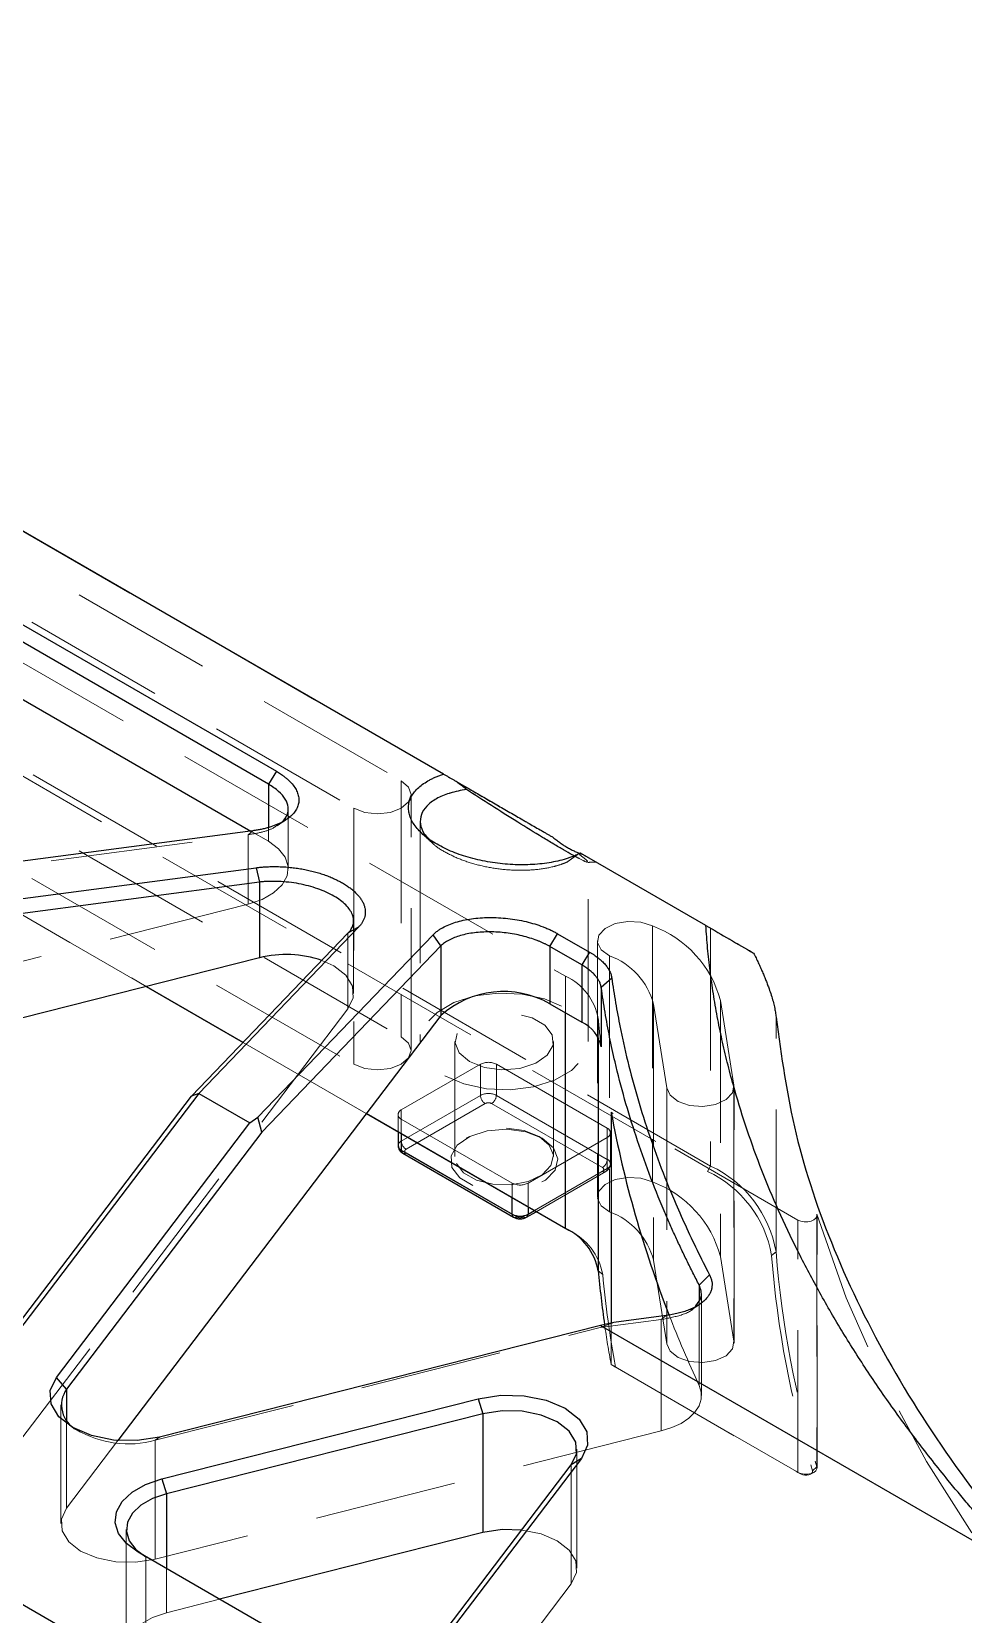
# Model space of a CAD drawing. Header units: millimetres. Extents: x 0 to 420, y 0 to 298.
# Drawn here: x 377.68 to 386, y 247.34 to 261.47 of the extents above; entities that cross this region are included whole.
import ezdxf

# ---------------------------------------------------------------- set-up
doc = ezdxf.new("R2010")
doc.units = ezdxf.units.MM
doc.linetypes.add('HIDDEN', pattern=[1.905, 1.27, -0.635])

msp = doc.modelspace()

# ---------------------------------------------------------------- linework, layer by layer
at = {"color": 7, "linetype": 'HIDDEN', "lineweight": 18}
for p, q in [((383.740312, 251.343136), (347.531931, 272.24579)), ((347.503646, 272.1968), (383.712028, 251.294147)), ((354.297362, 269.28759), (382.445154, 253.038215)), ((375.80433, 258.047488), (382.333457, 254.278303)), ((376.452598, 257.395693), (380.978082, 254.783187)), ((376.028334, 257.15077), (380.553817, 254.538264)), ((376.452598, 255.109379), (380.978082, 252.496873)), ((376.028334, 254.864456), (380.553817, 252.25195)), ((380.978082, 254.783187), (380.978082, 252.496873)), ((381.065949, 252.374411), (381.065949, 254.660726)), ((379.968786, 253.997756), (379.968786, 254.532045)), ((380.553817, 254.538264), (380.553817, 252.25195)), ((381.14732, 254.423783), (381.14732, 252.456172)), ((375.964606, 253.819109), (379.609783, 254.301655)), ((379.653341, 254.337168), (379.609783, 254.301655)), ((379.609783, 254.301655), (379.609783, 253.680552)), ((379.633844, 254.334587), (379.793051, 254.242679)), ((379.793051, 254.366258), (379.793051, 254.242679)), ((382.592555, 254.128729), (383.740312, 253.466143)), ((382.64732, 252.456172), (382.64732, 254.062113)), ((378.700829, 252.94611), (376.918351, 253.975112)), ((376.918359, 253.975113), (378.700835, 252.946112)), ((379.609783, 253.680552), (371.991837, 251.751716)), ((380.501747, 253.422306), (380.501747, 252.745624)), ((380.552275, 252.884748), (380.552275, 253.533703)), ((383.220488, 253.487643), (383.220488, 251.201328)), ((383.740312, 253.466143), (383.740312, 251.343136)), ((382.728691, 253.354473), (382.728691, 251.068158)), ((382.836895, 253.221303), (382.836895, 250.934989)), ((382.445154, 252.711652), (382.445154, 253.038215)), ((380.501747, 252.745624), (377.160543, 248.347877)), ((383.231162, 252.788643), (383.349684, 252.041941)), ((383.231162, 252.788643), (383.231162, 250.502329)), ((383.828659, 252.82025), (383.828659, 250.533935)), ((383.828659, 252.82025), (383.948644, 252.06433)), ((382.736662, 252.660388), (382.736662, 252.488324)), ((384.324126, 250.57799), (384.324126, 252.672843)), ((380.665802, 251.811755), (379.564908, 252.447288)), ((379.564911, 252.447291), (380.665805, 251.811759)), ((381.45732, 252.456172), (381.45732, 251.42733)), ((382.33732, 251.42733), (382.33732, 252.456172)), ((381.685188, 252.25195), (380.978082, 251.843746)), ((381.685188, 252.25195), (381.685188, 251.974326)), ((381.82661, 252.25195), (382.816559, 251.680465)), ((381.82661, 251.974326), (381.82661, 252.25195)), ((383.349684, 252.041941), (383.349684, 249.755627)), ((383.350097, 252.042185), (383.350097, 249.755871)), ((383.948644, 252.06433), (383.948644, 249.778015)), ((383.949896, 249.762212), (383.949896, 252.048526)), ((381.685188, 251.974326), (380.978082, 251.566122)), ((381.020508, 251.492638), (381.727615, 251.900842)), ((381.784183, 251.900842), (382.774133, 251.329356)), ((382.816559, 251.402841), (381.82661, 251.974326)), ((380.948792, 251.802926), (380.948792, 251.648388)), ((380.978082, 251.566122), (380.978082, 251.843746)), ((380.978082, 251.762105), (381.968031, 251.19062)), ((380.978082, 251.762105), (380.978082, 251.63148)), ((384.519484, 250.86104), (382.851561, 251.823911)), ((381.586143, 251.606911), (381.557854, 251.590575)), ((382.816559, 251.598824), (382.109452, 251.19062)), ((382.236787, 251.590575), (382.208498, 251.606911)), ((382.816559, 251.680465), (382.816559, 251.402841)), ((382.816559, 251.3212), (382.816559, 251.598824)), ((382.845848, 251.36202), (382.845848, 251.639644)), ((382.010457, 250.888496), (381.020508, 251.459981)), ((382.774133, 251.2967), (382.067026, 250.888496)), ((382.16606, 250.945675), (382.816559, 251.3212)), ((382.183638, 250.935527), (382.80413, 251.293729)), ((383.712028, 251.294147), (383.740312, 251.343136)), ((381.968031, 251.059994), (381.968031, 251.19062)), ((382.109452, 251.19062), (382.109452, 250.978354)), ((384.688685, 250.911853), (384.688685, 248.6582)), ((384.690195, 248.648208), (384.690195, 250.90186)), ((382.445154, 250.784562), (382.473438, 250.768229)), ((382.473438, 250.768229), (382.447699, 250.783088)), ((384.519484, 248.607387), (384.519484, 250.86104)), ((383.231162, 250.502329), (383.349684, 249.755627)), ((383.828659, 250.533935), (383.948644, 249.778015)), ((384.284166, 250.544303), (384.324126, 250.57799)), ((382.736662, 250.406736), (382.776606, 250.375289)), ((383.658642, 249.294501), (383.658642, 250.203597)), ((383.564063, 250.05625), (383.636868, 250.104768)), ((383.638102, 250.146859), (383.638102, 249.384356)), ((378.780062, 248.89446), (382.752831, 249.900351)), ((382.752831, 249.900351), (383.299639, 249.972737)), ((382.875651, 249.946356), (382.752831, 249.900351)), ((382.851561, 249.941005), (382.851561, 249.570259)), ((383.343196, 250.00825), (383.299639, 249.972737)), ((383.299639, 249.972737), (383.299639, 248.977297)), ((382.851561, 249.570259), (384.519484, 248.607387)), ((382.889851, 249.548149), (382.851561, 249.570259)), ((384.547768, 248.591054), (382.889851, 249.548149)), ((377.939065, 249.211664), (377.939065, 248.150161)), ((377.989592, 249.072539), (377.989592, 248.289285)), ((378.448001, 248.892651), (377.989592, 248.289285)), ((378.04401, 249.007622), (378.114732, 248.966781)), ((383.299639, 248.977297), (378.780062, 247.832957)), ((378.780062, 248.89446), (378.820228, 248.923247)), ((378.780062, 248.89446), (378.780062, 247.832957)), ((382.546011, 247.752042), (382.546011, 248.813545)), ((382.495484, 248.674421), (382.495484, 247.612917)), ((384.547768, 248.591054), (384.519484, 248.607387)), ((384.632628, 248.591058), (384.660917, 248.607394)), ((384.649289, 248.621541), (384.688685, 248.6582)), ((378.522553, 248.098656), (378.522553, 247.037153)), ((378.698289, 247.853734), (378.627579, 247.894567)), ((378.698289, 247.853734), (380.283388, 246.938675)), ((378.698289, 247.853734), (378.698289, 246.79223)), ((378.881556, 247.747949), (378.881556, 247.354357)), ((379.355487, 247.474354), (378.881556, 247.354357)), ((382.495484, 247.612917), (381.257125, 245.98297))]:
    msp.add_line(p, q, dxfattribs=at)
at = {"color": 7, "linetype": 'Continuous', "lineweight": 25}
for p, q in [((381.355099, 254.84319), (375.789729, 258.05601)), ((375.585809, 257.336854), (379.86255, 254.867943)), ((379.793051, 254.752858), (375.516309, 257.221768)), ((375.516309, 256.711589), (379.633844, 254.334587)), ((363.460314, 255.589112), (387.624885, 241.639202)), ((379.86255, 254.867943), (379.793051, 254.752858)), ((379.793051, 254.752858), (379.793051, 254.366258)), ((379.653341, 254.337168), (376.087426, 253.865115)), ((383.697172, 253.49114), (382.577954, 254.137251)), ((376.424368, 253.575715), (379.682224, 254.006986)), ((379.682224, 254.006986), (379.711278, 253.878635)), ((379.711278, 253.878635), (376.526135, 253.456989)), ((379.711278, 253.878635), (379.711278, 253.201952)), ((379.104755, 251.968383), (380.501747, 253.422306)), ((380.59805, 253.478291), (379.169166, 251.991176)), ((380.59805, 253.478291), (380.501747, 253.422306)), ((382.304534, 253.303009), (382.374034, 253.418095)), ((382.374034, 253.418095), (382.658438, 253.253912)), ((379.698461, 251.78051), (381.262458, 253.408244)), ((381.330797, 253.308135), (379.732035, 251.644219)), ((381.330797, 253.308135), (381.262458, 253.408244)), ((381.330797, 253.308135), (381.330797, 252.687032)), ((382.304534, 253.303009), (382.304534, 252.79283)), ((382.588938, 253.138826), (382.304534, 253.303009)), ((379.711278, 253.201952), (372.567262, 251.393113)), ((382.658438, 253.253912), (382.588938, 253.138826)), ((382.588938, 253.138826), (382.588938, 252.628647)), ((382.857438, 253.021455), (382.763261, 252.937677)), ((379.564908, 252.447288), (378.700829, 252.94611)), ((378.700835, 252.946112), (379.564911, 252.447291)), ((382.763261, 252.937677), (382.763261, 252.407481)), ((382.304534, 252.79283), (382.588938, 252.628647)), ((382.445154, 250.784562), (382.445154, 252.711652)), ((381.330797, 252.687032), (378.448001, 248.892651)), ((382.736662, 252.488324), (382.736662, 250.406736)), ((377.160543, 249.40938), (379.104755, 251.968383)), ((379.168864, 251.990693), (377.252122, 249.467847)), ((379.169166, 251.991176), (379.104755, 251.968383)), ((379.169166, 251.991176), (379.168864, 251.990693)), ((379.168864, 251.990693), (379.62429, 251.727782)), ((377.898014, 249.45563), (379.62429, 251.727782)), ((379.62429, 251.727782), (379.698461, 251.78051)), ((379.732035, 251.644219), (379.698461, 251.78051)), ((382.447699, 250.783088), (380.665802, 251.811755)), ((380.665805, 251.811759), (382.445154, 250.784562)), ((382.851561, 251.823911), (382.851561, 249.941005)), ((379.732035, 251.644219), (377.989592, 249.350788)), ((380.948792, 251.648388), (380.948792, 251.525302)), ((380.978082, 251.63148), (380.978082, 251.484481)), ((380.978082, 251.484481), (381.968031, 250.912996)), ((380.99051, 251.457011), (381.98046, 250.885525)), ((381.968031, 250.912996), (381.968031, 251.059994)), ((382.097024, 250.885525), (382.183638, 250.935527)), ((382.109452, 250.978354), (382.109452, 250.912996)), ((382.109452, 250.912996), (382.16606, 250.945675)), ((383.72957, 250.372881), (383.638102, 250.279746)), ((383.638102, 250.279746), (383.638102, 250.146859)), ((382.756138, 249.919805), (378.820228, 248.923247)), ((382.875651, 249.946356), (382.756138, 249.919805)), ((382.756138, 249.919805), (386.57205, 247.716925)), ((383.343196, 250.00825), (382.875651, 249.946356)), ((377.989592, 249.350788), (377.898014, 249.45563)), ((377.989592, 249.350788), (377.989592, 249.072539)), ((378.84139, 248.550381), (381.664848, 249.26527)), ((381.664848, 249.26527), (381.705014, 249.130749)), ((381.705014, 249.130749), (378.881556, 248.41586)), ((381.705014, 249.130749), (381.705014, 248.069246)), ((381.257125, 247.044473), (382.495484, 248.674421)), ((382.587062, 248.732887), (381.348704, 247.10294)), ((382.587062, 248.732887), (382.495484, 248.674421)), ((378.84139, 248.550381), (378.881556, 248.41586)), ((378.881556, 248.41586), (378.881556, 247.747949)), ((381.705014, 248.069246), (379.355487, 247.474354)), ((380.212677, 246.979509), (378.627579, 247.894567))]:
    msp.add_line(p, q, dxfattribs=at)
at = {"color": 7, "linetype": 'HIDDEN', "lineweight": 18, "flags": 128}
for points in [[(380.553817, 254.538264), (380.651144, 254.500722), (380.765949, 254.487539), (380.880755, 254.500722), (380.978082, 254.538264), (381.043113, 254.59445), (381.065949, 254.660726), (381.043113, 254.727001), (380.978082, 254.783187)], [(379.609783, 253.680552), (379.734847, 253.723317), (379.838427, 253.782189), (379.914443, 253.853712), (379.958434, 253.93369), (379.967818, 254.017428), (379.942045, 254.100011), (379.882626, 254.176593), (379.793051, 254.242679)], [(383.220488, 253.487643), (383.11761, 253.519877), (383.001195, 253.52693), (382.888966, 253.507728), (382.798009, 253.465194), (382.742172, 253.405804), (382.729954, 253.338599), (382.763216, 253.273811), (382.836895, 253.221303)], [(380.501747, 252.745624), (380.548404, 252.845468), (380.541922, 252.948814), (380.482879, 253.046449), (380.376539, 253.129671), (380.268182, 253.179223)], [(381.36699, 252.150019), (381.537884, 252.076167), (381.737896, 252.0331), (381.950825, 252.024309), (382.159418, 252.050504), (382.346779, 252.109565), (382.497726, 252.196705), (382.600033, 252.304866), (382.645409, 252.425284), (382.63018, 252.548205), (382.55558, 252.66367), (382.42765, 252.762325), (382.256757, 252.836177), (382.056744, 252.879243), (381.843816, 252.888034), (381.635222, 252.861839), (381.447862, 252.802779), (381.296914, 252.715638), (381.194608, 252.607478), (381.149231, 252.487059), (381.16446, 252.364138), (381.239061, 252.248673), (381.36699, 252.150019)], [(381.586193, 252.276562), (381.719595, 252.223808), (381.877, 252.202436), (382.037149, 252.215333), (382.178413, 252.260756), (382.281714, 252.332571), (382.333101, 252.421079), (382.325633, 252.514327), (382.260319, 252.59972), (382.14598, 252.665726), (381.998059, 252.703431), (381.836532, 252.707742), (381.683214, 252.678077), (381.558813, 252.618443), (381.48013, 252.536893), (381.45779, 252.444441), (381.494811, 252.353573), (381.586193, 252.276562)], [(380.553817, 252.25195), (380.651144, 252.214408), (380.765949, 252.201225), (380.880755, 252.214408), (380.978082, 252.25195), (381.043113, 252.308136), (381.065949, 252.374411), (381.043113, 252.440687), (380.978082, 252.496873)], [(383.349684, 252.041941), (383.349736, 252.041972), (383.349788, 252.042002), (383.349839, 252.042033), (383.349891, 252.042063), (383.349942, 252.042094), (383.349994, 252.042124), (383.350045, 252.042155), (383.350097, 252.042185)], [(383.350097, 252.042185), (383.377983, 251.975361), (383.4487, 251.920062), (383.551111, 251.884998), (383.669083, 251.875695), (383.784032, 251.893616), (383.877852, 251.935939), (383.935763, 251.995997), (383.948644, 252.06433)], [(382.236732, 251.590607), (382.091202, 251.648156), (381.919488, 251.671471), (381.74478, 251.657402), (381.590674, 251.60785), (381.477982, 251.529506), (381.421923, 251.432951), (381.43007, 251.331227), (381.501322, 251.23807), (381.626055, 251.166063), (381.787424, 251.124931), (381.963635, 251.120228), (382.13089, 251.152589), (382.266601, 251.217645), (382.352437, 251.306609), (382.376808, 251.407466), (382.336421, 251.506594), (382.236732, 251.590607)], [(382.208447, 251.60694), (382.29983, 251.529929), (382.336851, 251.439061), (382.314511, 251.346609), (382.235827, 251.265059), (382.111426, 251.205424), (381.958109, 251.175759), (381.796582, 251.180071), (381.64866, 251.217775), (381.534321, 251.283782), (381.469008, 251.369175), (381.46154, 251.462423), (381.512926, 251.550931), (381.616228, 251.622746), (381.757492, 251.668169), (381.917641, 251.681066), (382.075046, 251.659694), (382.208447, 251.60694)], [(383.220488, 251.201328), (383.11761, 251.233563), (383.001195, 251.240616), (382.888966, 251.221414), (382.798009, 251.17888), (382.742172, 251.11949), (382.729954, 251.052285), (382.763216, 250.987497), (382.836895, 250.934989)], [(384.519484, 250.86104), (384.544984, 250.850369), (384.574968, 250.844805), (384.606463, 250.844901), (384.636344, 250.850647), (384.661648, 250.861473), (384.679863, 250.876306), (384.689184, 250.893673), (384.688685, 250.911853)], [(384.688685, 250.911853), (384.949525, 250.166878), (385.27575, 249.430538), (385.666516, 248.704747), (386.120807, 247.991386), (386.637444, 247.292308), (387.215086, 246.609328), (387.852234, 245.944217), (388.547235, 245.298703), (389.298283, 244.674461), (390.10343, 244.073112), (390.960586, 243.496215), (391.867526, 242.945269)], [(383.349684, 249.755627), (383.349736, 249.755658), (383.349788, 249.755688), (383.349839, 249.755719), (383.349891, 249.755749), (383.349942, 249.755779), (383.349994, 249.75581), (383.350045, 249.75584), (383.350097, 249.755871)], [(383.350097, 249.755871), (383.377983, 249.689046), (383.4487, 249.633747), (383.551111, 249.598684), (383.669083, 249.58938), (383.784032, 249.607301), (383.877852, 249.649624), (383.935763, 249.709683), (383.948644, 249.778015)], [(383.299639, 248.977297), (383.392866, 249.006844), (383.475591, 249.045428), (383.545217, 249.091837), (383.599555, 249.144614), (383.636899, 249.2021), (383.656074, 249.262489), (383.65648, 249.323884), (383.638102, 249.384356)], [(384.519484, 248.607387), (384.544984, 248.596716), (384.574968, 248.591152), (384.606463, 248.591248), (384.636344, 248.596994), (384.661648, 248.60782), (384.679863, 248.622653), (384.689184, 248.64002), (384.688685, 248.6582)], [(384.649289, 248.621541), (384.649588, 248.610634), (384.643996, 248.600213), (384.633067, 248.591314), (384.617885, 248.584818), (384.599956, 248.58137), (384.581059, 248.581313), (384.563068, 248.584651), (384.547768, 248.591054)], [(378.780062, 247.832957), (378.607108, 247.806023), (378.428088, 247.809765), (378.25896, 247.843849), (378.114801, 247.905238), (378.008461, 247.98846), (377.949418, 248.086095), (377.942936, 248.189441), (377.989592, 248.289285)], [(382.495484, 247.612917), (382.54214, 247.712762), (382.535658, 247.816108), (382.476615, 247.913743), (382.370275, 247.996964), (382.226116, 248.058354), (382.056988, 248.092438), (382.053596, 248.092801)], [(378.698289, 246.79223), (378.608713, 246.858316), (378.549295, 246.934898), (378.523522, 247.017481), (378.532906, 247.101219), (378.576897, 247.181197), (378.652913, 247.25272), (378.756493, 247.311592), (378.881556, 247.354357)]]:
    msp.add_lwpolyline(points, dxfattribs=at)
at = {"color": 7, "linetype": 'Continuous', "lineweight": 25, "flags": 128}
for points in [[(378.820228, 248.923247), (378.618448, 248.891823), (378.409591, 248.896189), (378.212276, 248.935955), (378.044091, 249.007575), (377.920027, 249.104667), (377.851143, 249.218574), (377.843581, 249.339145), (377.898014, 249.45563)], [(381.664848, 249.26527), (381.866628, 249.296694), (382.075484, 249.292328), (382.2728, 249.252563), (382.440985, 249.180942), (382.565049, 249.083851), (382.633933, 248.969943), (382.641495, 248.849373), (382.587062, 248.732887)], [(382.495484, 248.674421), (382.54214, 248.774265), (382.535658, 248.877611), (382.476615, 248.975246), (382.370275, 249.058468), (382.226116, 249.119857), (382.056988, 249.153941), (381.877968, 249.157683), (381.705014, 249.130749)], [(378.627579, 247.894567), (378.523073, 247.971667), (378.453752, 248.061013), (378.423683, 248.15736), (378.434631, 248.255054), (378.485954, 248.348361), (378.57464, 248.431805), (378.695482, 248.500489), (378.84139, 248.550381)], [(378.881556, 248.41586), (378.756493, 248.373095), (378.652913, 248.314223), (378.576897, 248.2427), (378.532906, 248.162722), (378.523522, 248.078984), (378.549295, 247.996401), (378.608713, 247.919819), (378.698289, 247.853734)], [(382.053596, 248.092801), (381.877968, 248.09618), (381.705014, 248.069246)]]:
    msp.add_lwpolyline(points, dxfattribs=at)
at = {"color": 7, "linetype": 'HIDDEN', "lineweight": 18}
for centre, radius, start, end in [((382.876275, 252.563175), 0.98647, 15.1056893, 69.577877), ((382.613747, 252.621986), 0.639512, 15.1056893, 69.577877), ((382.223798, 252.566062), 0.521466, 10.4213661, 64.8817232), ((391.944972, 253.501018), 9.246601, 185.2160956, 186.7919097), ((381.755899, 252.115479), 0.153702, 62.6096722, 117.3903278), ((381.755899, 251.837855), 0.153702, 62.6096722, 117.3903278), ((381.777301, 251.978518), 0.092208, 182.6054785, 237.3945217), ((381.755899, 251.846253), 0.061481, 62.6096722, 117.3903278), ((381.734497, 251.978518), 0.092208, 302.6054783, 357.3945215), ((380.993574, 251.802926), 0.043662, 110.7834208, 249.2165792), ((382.801066, 251.639644), 0.043662, 290.7834208, 69.2165792), ((380.998838, 251.520311), 0.050294, 114.3746583, 174.3052007), ((381.070194, 251.570314), 0.092208, 182.6054785, 237.3945217), ((381.002933, 251.484514), 0.030179, 245.692881, 305.6175775), ((381.026705, 251.476309), 0.017465, 110.7834208, 249.2165792), ((382.724446, 251.407032), 0.092208, 302.6054783, 357.3945215), ((382.767936, 251.313028), 0.017465, 290.7834208, 69.2165792), ((382.790695, 251.317004), 0.026203, 230.7967148, 9.214037), ((382.801066, 251.36202), 0.043662, 290.7834208, 69.2165792), ((383.282524, 250.373235), 1.016145, 9.6918763, 64.9960948), ((383.302042, 250.403431), 1.036883, 9.6918763, 64.9960948), ((382.038742, 251.327091), 0.153702, 242.6096722, 297.3903278), ((382.876275, 250.276861), 0.98647, 15.1056893, 69.577877), ((381.993045, 250.911392), 0.028765, 244.0440989, 307.2533415), ((382.038742, 250.943084), 0.061481, 242.6096722, 297.3903278), ((382.084439, 250.911392), 0.028765, 232.7466586, 295.9559009), ((382.613747, 250.335672), 0.639512, 15.1056893, 69.577877), ((382.243228, 250.27719), 0.542325, 10.4213661, 64.8817232), ((393.211408, 251.243496), 8.954581, 184.478334, 197.0260178), ((393.237571, 251.276102), 8.940742, 184.478334, 197.0260178), ((392.044107, 251.222797), 9.306173, 185.2251349, 190.3668616), ((392.08408, 251.266173), 9.386987, 188.1958689, 190.4085847), ((393.361745, 253.913425), 10.726682, 201.3062765, 204.9751136), ((378.539563, 249.757254), 0.895686, 239.2868283, 285.5755212)]:
    msp.add_arc(centre, radius, start, end, dxfattribs=at)
at = {"color": 7, "linetype": 'Continuous', "lineweight": 25}
for centre, radius, start, end in [((379.951522, 252.254438), 0.977497, 71.098038, 104.2276487), ((381.891207, 252.063072), 0.838681, 60.4732743, 131.9286096), ((382.453495, 252.342607), 0.316487, 11.8283485, 64.6619019), ((392.588313, 253.628349), 9.902542, 190.4990727, 201.3955955), ((380.998838, 251.530292), 0.050294, 185.6947993, 245.6253417), ((381.007482, 251.481236), 0.029579, 173.7011528, 234.9866668), ((381.998072, 250.91004), 0.030186, 174.3802681, 234.2945359), ((382.038742, 251.049467), 0.153702, 242.6096722, 297.3903278), ((382.079412, 250.91004), 0.030186, 305.7054641, 5.6197319), ((382.223798, 250.31241), 0.521466, 10.4213661, 64.8817232), ((391.97419, 251.250468), 9.275981, 185.2187736, 188.1966196), ((378.189767, 249.208157), 0.245792, 144.5288022, 244.0210923)]:
    msp.add_arc(centre, radius, start, end, dxfattribs=at)
at = {"color": 7, "linetype": 'HIDDEN', "lineweight": 18}
msp.add_ellipse((382.326099, 254.282816), major_axis=(2, -1.154763), ratio=0.000070373, start_param=5.497827777, end_param=5.829483871, dxfattribs=at)
at = {"color": 7, "linetype": 'Continuous', "lineweight": 25}
for points, knots in [([(379.86255, 254.867943), (379.868999, 254.864146), (379.881903, 254.856548), (379.900238, 254.844743), (379.9207, 254.830663), (379.942609, 254.81411), (379.972679, 254.788594), (380.004879, 254.755512), (380.034258, 254.714578), (380.053978, 254.672982), (380.063743, 254.631339), (380.063412, 254.590263), (380.052992, 254.550359), (380.032636, 254.512212), (380.002644, 254.476386), (379.963461, 254.443407), (379.91566, 254.41376), (379.859954, 254.387882), (379.807613, 254.369777), (379.762674, 254.35752), (379.727519, 254.349501), (379.69114, 254.342561), (379.665938, 254.338965), (379.653341, 254.337168)], [0, 0, 0, 0, 0.020681168, 0.041384598, 0.062144994, 0.093195203, 0.124304017, 0.186470919, 0.248690736, 0.310976113, 0.373335815, 0.435774218, 0.498291076, 0.560881545, 0.623536486, 0.686243009, 0.748985232, 0.811745204, 0.874503951, 0.90583535, 0.937270976, 0.968644286, 1, 1, 1, 1]), ([(382.577954, 254.137251), (382.571467, 254.134033), (382.558491, 254.127596), (382.53803, 254.118451), (382.513364, 254.10824), (382.483921, 254.097287), (382.437733, 254.082193), (382.376328, 254.065887), (382.297663, 254.050654), (382.214828, 254.039909), (382.12872, 254.033769), (382.040263, 254.032302), (381.950412, 254.035522), (381.860134, 254.043396), (381.770402, 254.055838), (381.682181, 254.072715), (381.596424, 254.093847), (381.514055, 254.119004), (381.435961, 254.147916), (381.362984, 254.180272), (381.295911, 254.215723), (381.235467, 254.253886), (381.182301, 254.294351), (381.136986, 254.336681), (381.100012, 254.38042), (381.071775, 254.425095), (381.052582, 254.470227), (381.042636, 254.515328), (381.042045, 254.559912), (381.050813, 254.603499), (381.068847, 254.645621), (381.095952, 254.685822), (381.131837, 254.723671), (381.176107, 254.75876), (381.2196, 254.785381), (381.258049, 254.804944), (381.288677, 254.818687), (381.32089, 254.831567), (381.34369, 254.839314), (381.355099, 254.84319)], [0, 0, 0, 0, 0.010466849, 0.020934376, 0.031414849, 0.047101117, 0.062826916, 0.094220777, 0.125600205, 0.156959225, 0.188292718, 0.219596635, 0.250868195, 0.282106008, 0.313310144, 0.344482111, 0.375624794, 0.406742353, 0.437840042, 0.468923996, 0.500000933, 0.53107787, 0.562161823, 0.593259513, 0.624377071, 0.655519755, 0.686691722, 0.717895858, 0.74913367, 0.78040523, 0.811709147, 0.84304264, 0.874401661, 0.905781088, 0.937174949, 0.952862824, 0.968587016, 0.984282208, 1, 1, 1, 1]), ([(381.355099, 254.84319), (381.37035, 254.834384), (381.400561, 254.816941), (381.431273, 254.799208), (381.446481, 254.790427)], [0, 0, 0, 0, 0.504834226, 1, 1, 1, 1]), ([(379.865231, 254.382954), (379.882775, 254.393853), (379.927362, 254.42155), (379.963452, 254.478434), (379.974029, 254.547687), (379.947416, 254.619704), (379.888906, 254.690522), (379.824986, 254.73209), (379.793051, 254.752858)], [0, 0, 0, 0, 0.115437909, 0.293373572, 0.470770601, 0.647591356, 0.823931761, 1, 1, 1, 1]), ([(381.561396, 254.705863), (381.510078, 254.696579), (381.456072, 254.686809), (381.366459, 254.658708), (381.285638, 254.624603), (381.199294, 254.559761), (381.149949, 254.482126), (381.14291, 254.39732), (381.175073, 254.30976), (381.229582, 254.254202), (381.256639, 254.226623)], [0, 0, 0, 0, 0.143683441, 0.151211736, 0.287493466, 0.431116006, 0.574412344, 0.717265945, 0.859656895, 1, 1, 1, 1]), ([(381.561396, 254.705862), (381.549267, 254.715418), (381.524543, 254.734895), (381.486184, 254.763145), (381.459878, 254.781222), (381.446481, 254.790427)], [0, 0, 0, 0, 0.320939508, 0.654186773, 1, 1, 1, 1]), ([(381.446481, 254.790427), (381.454682, 254.785692), (381.471057, 254.776236), (381.504736, 254.756789), (381.547994, 254.73181), (381.601835, 254.700721), (381.657172, 254.668769), (381.713734, 254.636109), (381.771235, 254.602909), (381.829382, 254.569335), (381.887884, 254.535557), (381.946445, 254.501745), (382.004767, 254.468071), (382.054573, 254.439315), (382.09293, 254.417169), (382.130478, 254.395491), (382.175384, 254.369564), (382.222281, 254.342488), (382.257882, 254.321935), (382.283969, 254.306874), (382.308376, 254.292783), (382.32512, 254.283116), (382.333457, 254.278303)], [0, 0, 0, 0, 0.035696191, 0.071281909, 0.141870706, 0.21161094, 0.280352839, 0.347960647, 0.414315406, 0.479317685, 0.542889993, 0.604979472, 0.665560922, 0.724639023, 0.757741345, 0.782261533, 0.838476691, 0.893401152, 0.92426664, 0.947188719, 0.973704338, 1, 1, 1, 1]), ([(382.519861, 254.114219), (382.514622, 254.117049), (382.490046, 254.13032), (382.429012, 254.165229), (382.339385, 254.217621), (382.200524, 254.30075), (382.004506, 254.421328), (381.768735, 254.570343), (381.632764, 254.659215), (381.561396, 254.705863)], [0, 0, 0, 0, 0.0251053274, 0.1177524725, 0.2103996175, 0.3056441315, 0.5109614906, 0.7433154928, 1, 1, 1, 1]), ([(382.333457, 254.278303), (382.338803, 254.273914), (382.349488, 254.265143), (382.370966, 254.248262), (382.397977, 254.228177), (382.430597, 254.206043), (382.463277, 254.186076), (382.495872, 254.168391), (382.528294, 254.153009), (382.560572, 254.139641), (382.58188, 254.132371), (382.592555, 254.128729)], [0, 0, 0, 0, 0.062741387, 0.1254046, 0.250623994, 0.376006758, 0.501251701, 0.625866121, 0.750283122, 0.874892733, 1, 1, 1, 1]), ([(379.682224, 254.006986), (379.692884, 254.008308), (379.714196, 254.010951), (379.746998, 254.013839), (379.785827, 254.016279), (379.830992, 254.017603), (379.882512, 254.01715), (379.934479, 254.014742), (379.986596, 254.010399), (380.038573, 254.004142), (380.090118, 253.996009), (380.14094, 253.986042), (380.190757, 253.974301), (380.239286, 253.960847), (380.286259, 253.945761), (380.331406, 253.929122), (380.374481, 253.911029), (380.415235, 253.891578), (380.453446, 253.870883), (380.488893, 253.849056), (380.521384, 253.826223), (380.550729, 253.80251), (380.576771, 253.778051), (380.599357, 253.752983), (380.618367, 253.727447), (380.633687, 253.701585), (380.64524, 253.675544), (380.652951, 253.649469), (380.656787, 253.623507), (380.656716, 253.597803), (380.652752, 253.5725), (380.644899, 253.547744), (380.633231, 253.523667), (380.620325, 253.504301), (380.608254, 253.489255), (380.601454, 253.481948), (380.59805, 253.478291)], [0, 0, 0, 0, 0.020934478, 0.041852132, 0.062804537, 0.094172066, 0.125516852, 0.156837764, 0.188134251, 0.21940626, 0.250654334, 0.281879511, 0.313083386, 0.344267996, 0.375435849, 0.406589803, 0.437733056, 0.468869031, 0.500001327, 0.531133624, 0.562269598, 0.593412852, 0.624566806, 0.655734659, 0.686919269, 0.718123144, 0.749348321, 0.780596395, 0.811868404, 0.84316489, 0.874485803, 0.905830589, 0.937198118, 0.968586821, 0.984279251, 1, 1, 1, 1]), ([(380.501747, 253.422306), (380.505757, 253.426488), (380.513641, 253.43471), (380.523466, 253.447352), (380.533386, 253.462441), (380.542236, 253.480128), (380.551222, 253.507683), (380.554127, 253.543309), (380.540889, 253.601769), (380.490998, 253.675436), (380.382934, 253.756253), (380.236467, 253.822374), (380.093103, 253.86027), (379.97399, 253.878215), (379.899188, 253.884095), (379.839947, 253.885555), (379.796499, 253.884976), (379.753187, 253.882855), (379.725491, 253.880066), (379.711278, 253.878635)], [0, 0, 0, 0, 0.0217466545, 0.0427562045, 0.063028899, 0.0950727497, 0.1259371051, 0.1886741681, 0.2512804545, 0.3757888474, 0.5000040302, 0.624219213, 0.7487276058, 0.8113338923, 0.8740709553, 0.9049284439, 0.9369791611, 0.9676569967, 1, 1, 1, 1]), ([(381.262458, 253.408244), (381.266262, 253.412072), (381.273875, 253.419732), (381.286594, 253.430821), (381.302498, 253.443383), (381.322318, 253.457135), (381.354798, 253.47658), (381.40044, 253.498579), (381.462381, 253.520858), (381.530618, 253.538707), (381.604141, 253.551862), (381.681872, 253.560129), (381.762665, 253.563385), (381.845332, 253.561583), (381.928655, 253.554748), (382.011408, 253.542981), (382.092372, 253.526454), (382.17035, 253.505413), (382.231893, 253.484366), (382.278512, 253.465624), (382.312015, 253.450643), (382.344116, 253.434861), (382.364062, 253.423683), (382.374034, 253.418095)], [0, 0, 0, 0, 0.020872976, 0.041773115, 0.06273415, 0.094088001, 0.125501184, 0.18825994, 0.251019922, 0.313762154, 0.376468686, 0.439123636, 0.501714115, 0.564230982, 0.626669395, 0.689029105, 0.751314491, 0.813534317, 0.875701228, 0.906729063, 0.937860261, 0.968934333, 1, 1, 1, 1]), ([(382.304534, 253.303009), (382.2976, 253.30692), (382.283716, 253.314751), (382.261654, 253.325997), (382.238716, 253.336856), (382.214858, 253.347264), (382.178083, 253.362062), (382.126272, 253.380088), (382.058295, 253.39895), (381.987198, 253.414134), (381.890592, 253.428926), (381.76797, 253.436862), (381.65141, 253.430176), (381.565705, 253.416397), (381.505925, 253.401969), (381.451667, 253.383679), (381.411283, 253.365242), (381.382877, 253.348988), (381.36323, 253.335876), (381.345838, 253.322465), (381.335701, 253.312807), (381.330797, 253.308135)], [0, 0, 0, 0, 0.024711261, 0.049479298, 0.074305708, 0.099192074, 0.124139967, 0.185753701, 0.248404506, 0.309776755, 0.373004977, 0.497779106, 0.62293209, 0.685731072, 0.748576374, 0.811444704, 0.874311444, 0.907384831, 0.937180405, 0.9696094, 1, 1, 1, 1]), ([(386.481848, 247.825939), (386.446508, 247.864024), (386.375829, 247.940193), (386.272255, 248.054826), (386.170477, 248.169731), (386.07067, 248.284935), (385.972787, 248.40043), (385.812911, 248.593368), (385.598254, 248.864674), (385.340217, 249.21548), (385.100243, 249.568095), (384.878531, 249.922243), (384.675204, 250.277694), (384.428878, 250.752994), (384.167612, 251.349104), (383.986604, 251.894728), (383.88783, 252.269423), (383.840183, 252.473712), (383.798822, 252.677741), (383.763706, 252.881516), (383.734989, 253.085023), (383.712097, 253.288306), (383.702149, 253.423511), (383.697172, 253.49114)], [0, 0, 0, 0, 0.020796173, 0.041591906, 0.062388906, 0.083188882, 0.103993539, 0.124804585, 0.187224138, 0.249654197, 0.312090481, 0.374557524, 0.437027751, 0.49951921, 0.624530563, 0.749609967, 0.785382879, 0.821140611, 0.856891688, 0.892644641, 0.928407999, 0.964190283, 1, 1, 1, 1]), ([(383.697173, 253.49114), (383.767858, 253.450321), (383.909224, 253.368686), (384.052226, 253.286106), (384.123725, 253.244818)], [0, 0, 0, 0, 0.500018113, 1, 1, 1, 1]), ([(382.763261, 252.937677), (382.762518, 252.942115), (382.761039, 252.950943), (382.757288, 252.964192), (382.75248, 252.977317), (382.744468, 252.994866), (382.731566, 253.016706), (382.711449, 253.042698), (382.687054, 253.068066), (382.658331, 253.092734), (382.625954, 253.116512), (382.601264, 253.131396), (382.588938, 253.138826)], [0, 0, 0, 0, 0.063731715, 0.126757894, 0.189080723, 0.250702459, 0.376700028, 0.500806493, 0.626199626, 0.750510237, 0.875448283, 1, 1, 1, 1]), ([(382.658438, 253.253912), (382.665567, 253.249704), (382.679844, 253.241276), (382.706702, 253.22379), (382.737775, 253.201098), (382.770463, 253.172693), (382.798392, 253.143356), (382.821294, 253.113313), (382.839033, 253.082809), (382.849299, 253.057214), (382.854939, 253.036751), (382.856604, 253.026556), (382.857438, 253.021455)], [0, 0, 0, 0, 0.062329593, 0.124823472, 0.249636337, 0.374490426, 0.499404908, 0.624396935, 0.749480942, 0.874668828, 0.937289714, 1, 1, 1, 1]), ([(384.123725, 253.244818), (384.13094, 253.230178), (384.145272, 253.2011), (384.165494, 253.158413), (384.184574, 253.116833), (384.202431, 253.076421), (384.219085, 253.037184), (384.234528, 252.999144), (384.248761, 252.962318), (384.264832, 252.918401), (384.281629, 252.868413), (384.297691, 252.813801), (384.310177, 252.762886), (384.319393, 252.715389), (384.322548, 252.687033), (384.324126, 252.672844)], [0, 0, 0, 0, 0.065021469, 0.1291473, 0.19242683, 0.254911404, 0.316654346, 0.377710928, 0.438138302, 0.497995422, 0.599361761, 0.699923838, 0.800001188, 0.899917994, 1, 1, 1, 1]), ([(382.857438, 253.021455), (382.862657, 252.984793), (382.873095, 252.911474), (382.89101, 252.801381), (382.910575, 252.691216), (382.931953, 252.580969), (382.9551, 252.470644), (382.996629, 252.286709), (383.063029, 252.028989), (383.16429, 251.697429), (383.281404, 251.365826), (383.399477, 251.071191), (383.513107, 250.813621), (383.616953, 250.59307), (383.692033, 250.446274), (383.72957, 250.372881)], [0, 0, 0, 0, 0.041699607, 0.083394727, 0.125088091, 0.166782427, 0.208480466, 0.250184937, 0.375227443, 0.500240882, 0.625203598, 0.750176595, 0.833475874, 0.916743029, 1, 1, 1, 1]), ([(383.638102, 250.279746), (383.619189, 250.316405), (383.58133, 250.389789), (383.526677, 250.500054), (383.473535, 250.610573), (383.422075, 250.721348), (383.372267, 250.832369), (383.292403, 251.016977), (383.188652, 251.275847), (383.071285, 251.608273), (382.969599, 251.94132), (382.893489, 252.236583), (382.83734, 252.494964), (382.795813, 252.716211), (382.774128, 252.863745), (382.763261, 252.937677)], [0, 0, 0, 0, 0.04145051, 0.082975863, 0.124576102, 0.166251267, 0.2080014, 0.249826541, 0.374445727, 0.499762638, 0.624384807, 0.749818229, 0.832838176, 0.916232011, 1, 1, 1, 1]), ([(384.324126, 252.672841), (384.371787, 252.324552), (384.46608, 251.63548), (384.821191, 250.591762), (385.325376, 249.55749), (386.000307, 248.527911), (386.803325, 247.532534), (387.460238, 246.892414), (387.77891, 246.581888)], [0, 0, 0, 0, 0.17010303, 0.336539732, 0.5058346186, 0.672532546, 0.8411437066, 1, 1, 1, 1]), ([(380.948792, 251.525302), (380.949382, 251.518332), (380.95055, 251.504509), (380.95975, 251.48534), (380.973026, 251.468752), (380.98478, 251.460859), (380.990509, 251.457011)], [0, 0, 0, 0, 0.260621057, 0.516841916, 0.764515554, 1, 1, 1, 1]), ([(383.72957, 250.372881), (383.732069, 250.367834), (383.737075, 250.357724), (383.744874, 250.337445), (383.751461, 250.312077), (383.753907, 250.281882), (383.750983, 250.252148), (383.74267, 250.223115), (383.729059, 250.195005), (383.710238, 250.168046), (383.686372, 250.142443), (383.657633, 250.118405), (383.624263, 250.096113), (383.586508, 250.07575), (383.544683, 250.057468), (383.499097, 250.041423), (383.450137, 250.027719), (383.406792, 250.018383), (383.370882, 250.012124), (383.352427, 250.009541), (383.343196, 250.00825)], [0, 0, 0, 0, 0.031052585, 0.062198539, 0.124436233, 0.186730888, 0.249083318, 0.311492559, 0.373955723, 0.436468374, 0.499024408, 0.561616482, 0.624236044, 0.686873757, 0.74951968, 0.812163634, 0.874795511, 0.937405649, 0.968691773, 1, 1, 1, 1]), ([(383.60685, 250.095501), (383.62831, 250.121724), (383.674296, 250.177916), (383.650691, 250.244326), (383.638102, 250.279746)], [0, 0, 0, 0, 0.466660787, 1, 1, 1, 1])]:
    msp.add_open_spline(points, degree=3, knots=knots, dxfattribs=at)
at = {"color": 7, "linetype": 'HIDDEN', "lineweight": 18}
for points, knots in [([(379.86957, 254.382177), (379.881965, 254.390443), (379.906745, 254.40697), (379.931099, 254.423178), (379.943272, 254.431279)], [0, 0, 0, 0, 0.500168779, 1, 1, 1, 1]), ([(379.609783, 254.301655), (379.652518, 254.308575), (379.738024, 254.322422), (379.823808, 254.352417), (379.856669, 254.376642), (379.865231, 254.382954)], [0, 0, 0, 0, 0.424904443, 0.850159631, 1, 1, 1, 1]), ([(381.170292, 254.306181), (381.184464, 254.29308), (381.212808, 254.266878), (381.24131, 254.240531), (381.255561, 254.227358)], [0, 0, 0, 0, 0.4999861811, 1, 1, 1, 1]), ([(381.256639, 254.226623), (381.256927, 254.226293), (381.281738, 254.197872), (381.364856, 254.146757), (381.50168, 254.07951), (381.665051, 254.02806), (381.840093, 253.994458), (382.018593, 253.98078), (382.190162, 253.987689), (382.319674, 254.010334), (382.403693, 254.035638), (382.443062, 254.050989), (382.462654, 254.059703), (382.506893, 254.080188), (382.538166, 254.103078), (382.567883, 254.12483)], [0, 0, 0, 0, 0.001295212, 0.111458006, 0.221620801, 0.331950077, 0.442575135, 0.553559631, 0.664888095, 0.776469988, 0.832406921, 0.871248525, 0.882525752, 0.888370792, 1, 1, 1, 1]), ([(382.458687, 254.057947), (382.474903, 254.069401), (382.507326, 254.092302), (382.539393, 254.11499), (382.555422, 254.126331)], [0, 0, 0, 0, 0.500132619, 1, 1, 1, 1]), ([(382.583112, 254.134264), (382.582478, 254.133555), (382.581227, 254.132156), (382.577812, 254.129855), (382.573507, 254.127452), (382.56974, 254.125696), (382.567883, 254.12483)], [0, 0, 0, 0, 0.260551437, 0.513994339, 0.760442272, 1, 1, 1, 1]), ([(382.567883, 254.12483), (382.599801, 254.100845), (382.645769, 254.066302), (382.639967, 254.063077), (382.638193, 254.062091)], [0, 0, 0, 0, 0.694348629, 1, 1, 1, 1]), ([(382.583112, 254.134264), (382.582587, 254.134569), (382.581526, 254.135184), (382.579152, 254.136557), (382.577954, 254.137251)], [0, 0, 0, 0, 0.49516577, 1, 1, 1, 1]), ([(382.592555, 254.128729), (382.598382, 254.125365), (382.610094, 254.118605), (382.628756, 254.107833), (382.64943, 254.0959), (382.667022, 254.085747), (382.679432, 254.078585), (382.688205, 254.073522), (382.695219, 254.069475), (382.703733, 254.064563), (382.71167, 254.059985), (382.717257, 254.056764), (382.718673, 254.055952), (382.715913, 254.057552), (382.708992, 254.061553), (382.697948, 254.067935), (382.682838, 254.076664), (382.663736, 254.087699), (382.640754, 254.100973), (382.618478, 254.113839), (382.598911, 254.12514), (382.588385, 254.131219), (382.583112, 254.134264)], [0, 0, 0, 0, 0.030068592, 0.060429201, 0.10658939, 0.161513698, 0.193477312, 0.217740672, 0.250491064, 0.275362982, 0.334440919, 0.395022201, 0.457111506, 0.520683638, 0.585685736, 0.65204031, 0.71964793, 0.788389638, 0.858129678, 0.928718279, 0.964283766, 1, 1, 1, 1]), ([(382.637682, 254.055876), (382.620835, 254.062443), (382.598232, 254.071254), (382.535767, 254.105499), (382.519861, 254.114219)], [0, 0, 0, 0, 0.7453711387, 1, 1, 1, 1]), ([(382.644941, 254.05457), (382.657636, 254.055092), (382.683423, 254.05615), (382.706277, 254.056323), (382.71788, 254.056411)], [0, 0, 0, 0, 0.492322059, 1, 1, 1, 1]), ([(382.804131, 251.29373), (382.80986, 251.297577), (382.821615, 251.30547), (382.834891, 251.322058), (382.84409, 251.341227), (382.845259, 251.35505), (382.845848, 251.36202)], [0, 0, 0, 0, 0.235484446, 0.483158084, 0.739378943, 1, 1, 1, 1]), ([(383.299639, 249.972737), (383.360371, 249.984086), (383.481844, 250.006786), (383.58455, 250.056066), (383.604568, 250.091465), (383.60685, 250.095501)], [0, 0, 0, 0, 0.469732925, 0.939540796, 1, 1, 1, 1])]:
    msp.add_open_spline(points, degree=3, knots=knots, dxfattribs=at)
at = {"color": 7, "linetype": 'Continuous', "lineweight": 25}
msp.add_open_spline([(381.980459, 250.885526), (381.988972, 250.881623), (382.005999, 250.873816), (382.038742, 250.870475), (382.071485, 250.873816), (382.088511, 250.881623), (382.097025, 250.885526)], degree=3, dxfattribs=at)

doc.saveas('drawing.dxf')
